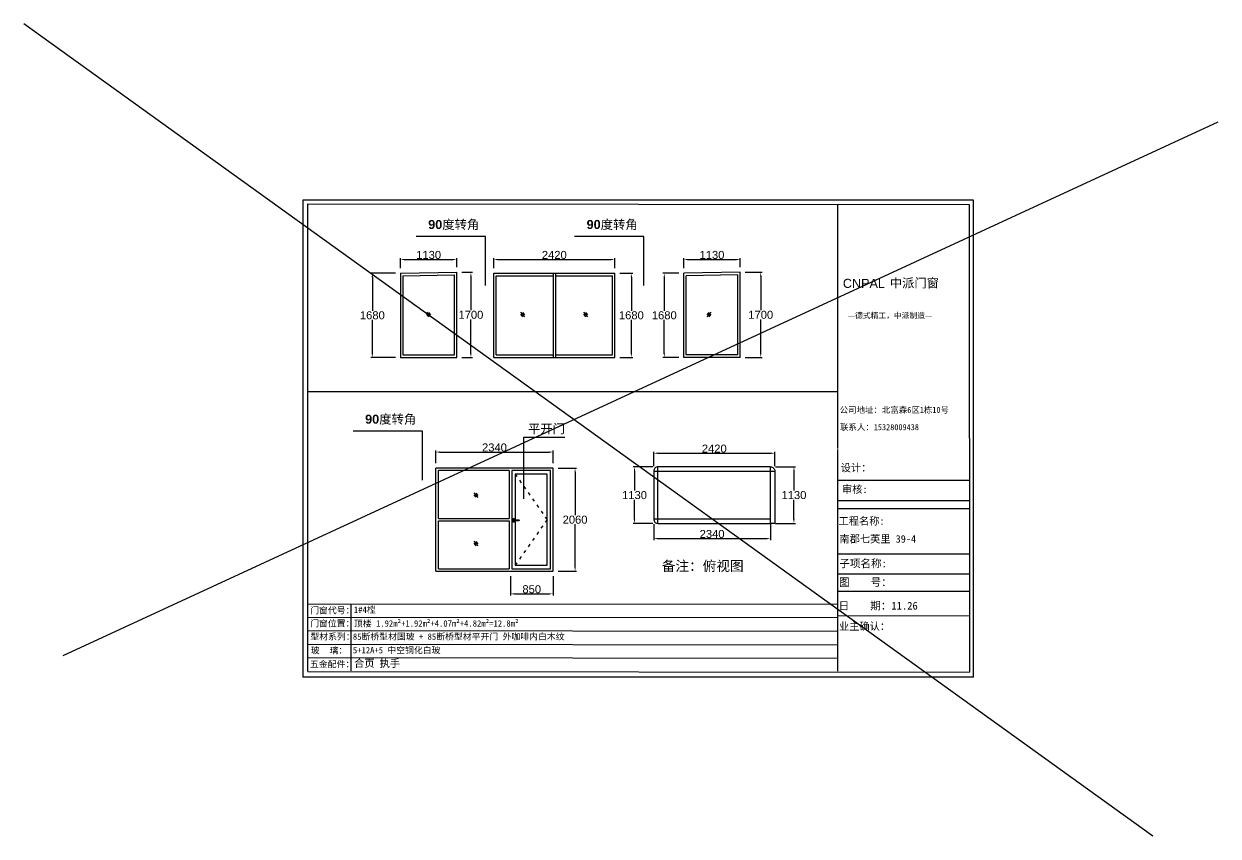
# Model space of a CAD drawing. Header units: inches. Extents: x -138455 to 599497, y -747149 to 13167.
# Drawn here: x 123619 to 147487, y -542100 to -525869 of the extents above; entities that cross this region are included whole.
import ezdxf

# ---------------------------------------------------------------- set-up
doc = ezdxf.new("R2010")
doc.units = ezdxf.units.IN
doc.header["$MEASUREMENT"] = 0
doc.header["$PDMODE"] = 35
doc.header["$PDSIZE"] = -3
doc.linetypes.add('ACAD_ISO03W100', pattern=[30, 12, -18])
doc.layers.add('0 @ 1', color=7, linetype='Continuous')
doc.styles.add('Annotative', font='arialbd.ttf')
doc.styles.add('MtXpl_', font='')
doc.styles.get("Standard").update_dxf_attribs({"font": 'arial.ttf'})
doc.styles.get('MtXpl_').set_extended_font_data('SimSun')
doc.dimstyles.get("Standard").update_dxf_attribs({"dimtxt": 80, "dimasz": 70, "dimexe": 40, "dimexo": 80, "dimgap": 0, "dimtad": 1, "dimtih": 1, "dimtoh": 1, "dimdec": 0, "dimzin": 0, "dimdsep": 46, "dimtxsty": 'Standard', "dimcen": 0.09, "dimadec": 0, "dimazin": 0, "dimtfac": 1, "dimtdec": 0, "dimtofl": 0, "dimtmove": 0, "dimatfit": 3, "dimfxl": 0, "dimtolj": 1, "dimtzin": 0, "dimarcsym": 0})

# ---------------------------------------------------------------- blocks, each defined once
blk = doc.blocks.new('*D2349')
at = {"color": 0, "lineweight": -2, "transparency": 16777216}
for p, q in [((131043, -530853), (130553, -530853)), ((130583, -530933), (130583, -531602)), ((130583, -532453), (130583, -531785)), ((131043, -532533), (130553, -532533))]:
    blk.add_line(p, q, dxfattribs=at)
at = {"color": 0, "transparency": 16777216}
for points in [[(130569, -530933), (130596, -530933), (130583, -530853)], [(130569, -532453), (130596, -532453), (130583, -532533)]]:
    blk.add_solid(points, dxfattribs=at)
at = {"layer": 'Defpoints', "color": 0, "transparency": 16777216}
for p in [(131143, -530853), (130583, -532533), (131143, -532533)]:
    blk.add_point(p, dxfattribs=at)
at = {"color": 0, "transparency": 16777216, "insert": (130583, -531693), "char_height": 160, "attachment_point": 5}
blk.add_mtext('\\A1;1680', dxfattribs=at)
blk = doc.blocks.new('*D2350')
at = {"color": 0, "lineweight": -2, "transparency": 16777216}
for p, q in [((132373, -530833), (132583, -530833)), ((132553, -530913), (132553, -531592)), ((132553, -532453), (132553, -531775)), ((132373, -532533), (132583, -532533))]:
    blk.add_line(p, q, dxfattribs=at)
at = {"color": 0, "transparency": 16777216}
for points in [[(132540, -530913), (132566, -530913), (132553, -530833)], [(132540, -532453), (132566, -532453), (132553, -532533)]]:
    blk.add_solid(points, dxfattribs=at)
at = {"layer": 'Defpoints', "color": 0, "transparency": 16777216}
for p in [(132273, -530833), (132273, -532533), (132553, -532533)]:
    blk.add_point(p, dxfattribs=at)
at = {"color": 0, "transparency": 16777216, "insert": (132553, -531683), "char_height": 160, "attachment_point": 5}
blk.add_mtext('\\A1;1700', dxfattribs=at)
blk = doc.blocks.new('123as')
at = {"color": 0}
for p, q in [((90189, 51387), (90252, 51462)), ((90194, 51330), (90312, 51470)), ((90251, 51335), (90314, 51410))]:
    blk.add_line(p, q, dxfattribs=at)
blk = doc.blocks.new('*D2351')
at = {"color": 0, "lineweight": -2, "transparency": 16777216}
for p, q in [((135530, -530853), (135790, -530853)), ((135760, -530933), (135760, -531602)), ((135760, -532453), (135760, -531785)), ((135530, -532533), (135790, -532533))]:
    blk.add_line(p, q, dxfattribs=at)
at = {"color": 0, "transparency": 16777216}
for points in [[(135746, -530933), (135773, -530933), (135760, -530853)], [(135746, -532453), (135773, -532453), (135760, -532533)]]:
    blk.add_solid(points, dxfattribs=at)
at = {"layer": 'Defpoints', "color": 0, "transparency": 16777216}
for p in [(135430, -530853), (135430, -532533), (135760, -532533)]:
    blk.add_point(p, dxfattribs=at)
at = {"color": 0, "transparency": 16777216, "insert": (135760, -531693), "char_height": 160, "attachment_point": 5}
blk.add_mtext('\\A1;1680', dxfattribs=at)
blk = doc.blocks.new('*D2352')
at = {"color": 0, "lineweight": -2, "transparency": 16777216}
for p, q in [((136706, -530853), (136388, -530853)), ((136418, -530933), (136418, -531602)), ((136418, -532453), (136418, -531785)), ((136706, -532533), (136388, -532533))]:
    blk.add_line(p, q, dxfattribs=at)
at = {"color": 0, "transparency": 16777216}
for points in [[(136405, -530933), (136431, -530933), (136418, -530853)], [(136405, -532453), (136431, -532453), (136418, -532533)]]:
    blk.add_solid(points, dxfattribs=at)
at = {"layer": 'Defpoints', "color": 0, "transparency": 16777216}
for p in [(136806, -530853), (136418, -532533), (136806, -532533)]:
    blk.add_point(p, dxfattribs=at)
at = {"color": 0, "transparency": 16777216, "insert": (136418, -531693), "char_height": 160, "attachment_point": 5}
blk.add_mtext('\\A1;1680', dxfattribs=at)
blk = doc.blocks.new('*D2353')
at = {"color": 0, "lineweight": -2, "transparency": 16777216}
for p, q in [((138036, -530833), (138376, -530833)), ((138346, -530913), (138346, -531592)), ((138346, -532453), (138346, -531775)), ((138036, -532533), (138376, -532533))]:
    blk.add_line(p, q, dxfattribs=at)
at = {"color": 0, "transparency": 16777216}
for points in [[(138332, -530913), (138359, -530913), (138346, -530833)], [(138332, -532453), (138359, -532453), (138346, -532533)]]:
    blk.add_solid(points, dxfattribs=at)
at = {"layer": 'Defpoints', "color": 0, "transparency": 16777216}
for p in [(137936, -530833), (137936, -532533), (138346, -532533)]:
    blk.add_point(p, dxfattribs=at)
at = {"color": 0, "transparency": 16777216, "insert": (138346, -531683), "char_height": 160, "attachment_point": 5}
blk.add_mtext('\\A1;1700', dxfattribs=at)
blk = doc.blocks.new('*D2354')
at = {"color": 0, "lineweight": -2, "transparency": 16777216}
for p, q in [((134294, -534747), (134665, -534747)), ((134635, -534827), (134635, -535685)), ((134635, -536727), (134635, -535868)), ((134294, -536807), (134665, -536807))]:
    blk.add_line(p, q, dxfattribs=at)
at = {"color": 0, "transparency": 16777216}
for points in [[(134622, -534827), (134648, -534827), (134635, -534747)], [(134622, -536727), (134648, -536727), (134635, -536807)]]:
    blk.add_solid(points, dxfattribs=at)
at = {"layer": 'Defpoints', "color": 0, "transparency": 16777216}
for p in [(134194, -534747), (134194, -536807), (134635, -536807)]:
    blk.add_point(p, dxfattribs=at)
at = {"color": 0, "transparency": 16777216, "insert": (134635, -535777), "char_height": 160, "attachment_point": 5}
blk.add_mtext('\\A1;2060', dxfattribs=at)
blk = doc.blocks.new('*D2355')
at = {"color": 0, "lineweight": -2, "transparency": 16777216}
for p, q in [((131854, -534647), (131854, -534396)), ((134194, -534647), (134194, -534396)), ((131934, -534426), (134114, -534426))]:
    blk.add_line(p, q, dxfattribs=at)
at = {"color": 0, "transparency": 16777216}
for points in [[(131934, -534412), (131934, -534439), (131854, -534426)], [(134114, -534412), (134114, -534439), (134194, -534426)]]:
    blk.add_solid(points, dxfattribs=at)
at = {"layer": 'Defpoints', "color": 0, "transparency": 16777216}
for p in [(134194, -534426), (131854, -534747), (134194, -534747)]:
    blk.add_point(p, dxfattribs=at)
at = {"color": 0, "transparency": 16777216, "insert": (133024, -534334), "char_height": 160, "attachment_point": 5}
blk.add_mtext('\\A1;2340', dxfattribs=at)
blk = doc.blocks.new('*D2356')
at = {"color": 0, "lineweight": -2, "transparency": 16777216}
for p, q in [((133344, -536907), (133344, -537289)), ((134194, -536907), (134194, -537289)), ((133424, -537259), (134114, -537259))]:
    blk.add_line(p, q, dxfattribs=at)
at = {"color": 0, "transparency": 16777216}
for points in [[(133424, -537246), (133424, -537272), (133344, -537259)], [(134114, -537246), (134114, -537272), (134194, -537259)]]:
    blk.add_solid(points, dxfattribs=at)
at = {"layer": 'Defpoints', "color": 0, "transparency": 16777216}
for p in [(133344, -536807), (134194, -536807), (134194, -537259)]:
    blk.add_point(p, dxfattribs=at)
at = {"color": 0, "transparency": 16777216, "insert": (133769, -537167), "char_height": 160, "attachment_point": 5}
blk.add_mtext('\\A1;850', dxfattribs=at)
blk = doc.blocks.new('dzcs')
blk.add_lwpolyline([(142096, -3328), (142196, -3328, 0.414214), (142206, -3318), (142206, -3318, 0.414214), (142196, -3308), (142096, -3308, 0.414214), (142086, -3318), (142086, -3318, 0.414214)], format="xyb", close=True)
blk.add_lwpolyline([(142182, -3328), (142182, -3342, 0.414214), (142196, -3355), (142196, -3355, 0.414214), (142209, -3342), (142209, -3294, 0.414214), (142196, -3280), (142196, -3280, 0.414214), (142182, -3294), (142182, -3308)], format="xyb")
blk = doc.blocks.new('*D2367')
at = {"color": 0, "lineweight": -2, "transparency": 16777216}
for p, q in [((136207, -535866), (136207, -536185)), ((138542, -535866), (138542, -536185)), ((136287, -536155), (138462, -536155))]:
    blk.add_line(p, q, dxfattribs=at)
at = {"color": 0, "transparency": 16777216}
for points in [[(136287, -536142), (136287, -536168), (136207, -536155)], [(138462, -536142), (138462, -536168), (138542, -536155)]]:
    blk.add_solid(points, dxfattribs=at)
at = {"layer": 'Defpoints', "color": 0, "transparency": 16777216}
for p in [(136207, -535766), (138542, -535766), (138542, -536155)]:
    blk.add_point(p, dxfattribs=at)
at = {"color": 0, "transparency": 16777216, "insert": (137374, -536063), "char_height": 160, "attachment_point": 5}
blk.add_mtext('\\A1;2340', dxfattribs=at)
blk = doc.blocks.new('*D2368')
at = {"color": 0, "lineweight": -2, "transparency": 16777216}
for p, q in [((136207, -534706), (136207, -534419)), ((138627, -534706), (138627, -534419)), ((136287, -534449), (138547, -534449))]:
    blk.add_line(p, q, dxfattribs=at)
at = {"color": 0, "transparency": 16777216}
for points in [[(136287, -534435), (136287, -534462), (136207, -534449)], [(138547, -534435), (138547, -534462), (138627, -534449)]]:
    blk.add_solid(points, dxfattribs=at)
at = {"layer": 'Defpoints', "color": 0, "transparency": 16777216}
for p in [(138627, -534449), (136207, -534806), (138627, -534806)]:
    blk.add_point(p, dxfattribs=at)
at = {"color": 0, "transparency": 16777216, "insert": (137417, -534357), "char_height": 160, "attachment_point": 5}
blk.add_mtext('\\A1;2420', dxfattribs=at)
blk = doc.blocks.new('*D2369')
at = {"color": 0, "lineweight": -2, "transparency": 16777216}
for p, q in [((138642, -534721), (139040, -534721)), ((139010, -534801), (139010, -535194)), ((139010, -535771), (139010, -535378)), ((138642, -535851), (139040, -535851))]:
    blk.add_line(p, q, dxfattribs=at)
at = {"color": 0, "transparency": 16777216}
for points in [[(138997, -534801), (139023, -534801), (139010, -534721)], [(138997, -535771), (139023, -535771), (139010, -535851)]]:
    blk.add_solid(points, dxfattribs=at)
at = {"layer": 'Defpoints', "color": 0, "transparency": 16777216}
for p in [(138542, -534721), (138542, -535851), (139010, -535851)]:
    blk.add_point(p, dxfattribs=at)
at = {"color": 0, "transparency": 16777216, "insert": (139010, -535286), "char_height": 160, "attachment_point": 5}
blk.add_mtext('\\A1;1130', dxfattribs=at)
blk = doc.blocks.new('*D2370')
at = {"color": 0, "lineweight": -2, "transparency": 16777216}
for p, q in [((136192, -534721), (135793, -534721)), ((135823, -534801), (135823, -535194)), ((135823, -535771), (135823, -535378)), ((136192, -535851), (135793, -535851))]:
    blk.add_line(p, q, dxfattribs=at)
at = {"color": 0, "transparency": 16777216}
for points in [[(135810, -534801), (135837, -534801), (135823, -534721)], [(135810, -535771), (135837, -535771), (135823, -535851)]]:
    blk.add_solid(points, dxfattribs=at)
at = {"layer": 'Defpoints', "color": 0, "transparency": 16777216}
for p in [(136292, -534721), (135823, -535851), (136292, -535851)]:
    blk.add_point(p, dxfattribs=at)
at = {"color": 0, "transparency": 16777216, "insert": (135823, -535286), "char_height": 160, "attachment_point": 5}
blk.add_mtext('\\A1;1130', dxfattribs=at)
blk = doc.blocks.new('*D2371')
at = {"color": 0, "lineweight": -2, "transparency": 16777216}
for p, q in [((131143, -530753), (131143, -530548)), ((131223, -530578), (132193, -530578)), ((132273, -530733), (132273, -530548))]:
    blk.add_line(p, q, dxfattribs=at)
at = {"color": 0, "transparency": 16777216}
for points in [[(131223, -530565), (131223, -530592), (131143, -530578)], [(132193, -530565), (132193, -530592), (132273, -530578)]]:
    blk.add_solid(points, dxfattribs=at)
at = {"layer": 'Defpoints', "color": 0, "transparency": 16777216}
for p in [(132273, -530578), (132273, -530833), (131143, -530853)]:
    blk.add_point(p, dxfattribs=at)
at = {"color": 0, "transparency": 16777216, "insert": (131708, -530487), "char_height": 160, "attachment_point": 5}
blk.add_mtext('\\A1;1130', dxfattribs=at)
blk = doc.blocks.new('*D2372')
at = {"color": 0, "lineweight": -2, "transparency": 16777216}
for p, q in [((133010, -530753), (133010, -530548)), ((133090, -530578), (135350, -530578)), ((135430, -530753), (135430, -530548))]:
    blk.add_line(p, q, dxfattribs=at)
at = {"color": 0, "transparency": 16777216}
for points in [[(133090, -530565), (133090, -530592), (133010, -530578)], [(135350, -530565), (135350, -530592), (135430, -530578)]]:
    blk.add_solid(points, dxfattribs=at)
at = {"layer": 'Defpoints', "color": 0, "transparency": 16777216}
for p in [(135430, -530578), (133010, -530853), (135430, -530853)]:
    blk.add_point(p, dxfattribs=at)
at = {"color": 0, "transparency": 16777216, "insert": (134220, -530487), "char_height": 160, "attachment_point": 5}
blk.add_mtext('\\A1;2420', dxfattribs=at)
blk = doc.blocks.new('*D2373')
at = {"color": 0, "lineweight": -2, "transparency": 16777216}
for p, q in [((136806, -530753), (136806, -530548)), ((136886, -530578), (137856, -530578)), ((137936, -530733), (137936, -530548))]:
    blk.add_line(p, q, dxfattribs=at)
at = {"color": 0, "transparency": 16777216}
for points in [[(136886, -530565), (136886, -530592), (136806, -530578)], [(137856, -530565), (137856, -530592), (137936, -530578)]]:
    blk.add_solid(points, dxfattribs=at)
at = {"layer": 'Defpoints', "color": 0, "transparency": 16777216}
for p in [(137936, -530578), (137936, -530833), (136806, -530853)]:
    blk.add_point(p, dxfattribs=at)
at = {"color": 0, "transparency": 16777216, "insert": (137371, -530487), "char_height": 160, "attachment_point": 5}
blk.add_mtext('\\A1;1130', dxfattribs=at)

msp = doc.modelspace()

# ---------------------------------------------------------------- linework, layer by layer
for p, q in [((146180.7, -542099.8), (123618.6, -525869.2)), ((124402.6, -538488.2), (147487.4, -527827.3)), ((129192.4, -529394.3), (129192.4, -534464.6)), ((142597.9, -529394.3), (129192.4, -529394.3)), ((142597.9, -534474.1), (142597.9, -529394.3)), ((129292.3, -538811.9), (129292.4, -529465.2)), ((129292.4, -529465.2), (142514, -529478.3)), ((139880, -529478.3), (139879.9, -534357.1)), ((142514, -529478.3), (142517.6, -538821.2)), ((131143.1, -530853.3), (132273.1, -530833.3)), ((132273.1, -532533.3), (132273.1, -530833.3)), ((137935.6, -530833.3), (136805.6, -530853.3)), ((137935.6, -532533.3), (137935.6, -530833.3)), ((131143.1, -530853.3), (131143.1, -532533.3)), ((131193.1, -530902.4), (132223.1, -530884.2)), ((131193.1, -530902.4), (131193.1, -532483.3)), ((132223.1, -532483.3), (132223.1, -530884.2)), ((133010.1, -532533.3), (133010.1, -530853.3)), ((133010.1, -530853.3), (135430.1, -530853.3)), ((133060.1, -530903.3), (134195.1, -530903.3)), ((133060.1, -532483.3), (133060.1, -530903.3)), ((134195.1, -530853.3), (134195.1, -532533.3)), ((134245.1, -530853.3), (134245.1, -532533.3)), ((134245.1, -530903.3), (135380.1, -530903.3)), ((135380.1, -532483.3), (135380.1, -530903.3)), ((135430.1, -532533.3), (135430.1, -530853.3)), ((136805.6, -532533.3), (136805.6, -530853.3)), ((137885.6, -530884.2), (136855.6, -530902.4)), ((136855.6, -532483.3), (136855.6, -530902.4)), ((137885.6, -532483.3), (137885.6, -530884.2)), ((131193.1, -532483.3), (132223.1, -532483.3)), ((133060.1, -532483.3), (134195.1, -532483.3)), ((134245.1, -532483.3), (135380.1, -532483.3)), ((137885.6, -532483.3), (136855.6, -532483.3)), ((131143.1, -532533.3), (132273.1, -532533.3)), ((133010.1, -532533.3), (135430.1, -532533.3)), ((137935.6, -532533.3), (136805.6, -532533.3)), ((129292.3, -533218.3), (139879.9, -533218.3)), ((139880, -534372.6), (139879.9, -538804.4)), ((129192.4, -534464.6), (129192.4, -538921.3)), ((142597.9, -538921.3), (142597.9, -534474.1)), ((131854.1, -536806.5), (131854.1, -534746.5)), ((134194.1, -534746.5), (131854.1, -534746.5)), ((133319.1, -534796.5), (131904.1, -534796.5)), ((131904.1, -535751.5), (131904.1, -534796.5)), ((133319.1, -534796.5), (133319.1, -535751.5)), ((134144.1, -534796.5), (133369.1, -534796.5)), ((133369.1, -534796.5), (133369.1, -536756.5)), ((134074.1, -534866.5), (133439.1, -534866.5)), ((133439.1, -534866.5), (133439.1, -536686.5)), ((134074.1, -536686.5), (134074.1, -534866.5)), ((134144.1, -536756.5), (134144.1, -534796.5)), ((134194.1, -536806.5), (134194.1, -534746.5)), ((139880, -534983.9), (142514, -534983.9)), ((139879.9, -535390.2), (142513.9, -535390.2)), ((139879.9, -535551.2), (142515.4, -535550.5)), ((131904.1, -535751.5), (133319.1, -535751.5)), ((131904.1, -536756.5), (131904.1, -535801.5)), ((131904.1, -535801.5), (133319.1, -535801.5)), ((133319.1, -535801.5), (133319.1, -536756.5)), ((139879.9, -536458.7), (142515.5, -536458)), ((131854.1, -536806.5), (134194.1, -536806.5)), ((131904.1, -536756.5), (133319.1, -536756.5)), ((133369.1, -536756.5), (134144.1, -536756.5)), ((133439.1, -536686.5), (134074.1, -536686.5)), ((139879.9, -536857), (142515.6, -536856.3)), ((139879.9, -537204.4), (142515.7, -537203.7)), ((129292.3, -537454.9), (139879.9, -537466.1)), ((130152.2, -537455.9), (130152.5, -538797.1)), ((129292.3, -537722.3), (139879.9, -537733.6)), ((139879.9, -537694.8), (142515.8, -537694.1)), ((129292.3, -537991.6), (139879.9, -538002.9)), ((129292.3, -538263), (139879.9, -538274.3)), ((129292.3, -538527.9), (139879.9, -538541.2)), ((142597.9, -538921.3), (129192.4, -538921.3)), ((129292.3, -538811.9), (142517.6, -538821.2))]:
    msp.add_line(p, q)
at = {"linetype": 'ACAD_ISO03W100', "ltscale": 5}
msp.add_lwpolyline([(133439.1, -534866.5), (134074.1, -535776.5), (133439.1, -536686.5)], dxfattribs=at)
msp.add_lwpolyline([(136291.8, -535851), (136291.8, -534721), (136291.8, -534721, 0.4142136), (136206.8, -534806), (136206.8, -535766)], format="xyb")
for points in [[(136206.8, -534806), (138626.8, -534806)], [(138541.8, -534721), (136291.8, -534721)]]:
    msp.add_lwpolyline(points)
for points in [[(138626.8, -535851), (138541.8, -535851), (138541.8, -534721), (138541.8, -534721, -0.4142136), (138626.8, -534806)], [(136206.8, -535766, 0.4142136), (136291.8, -535851), (138541.8, -535851), (138541.8, -535766)]]:
    msp.add_lwpolyline(points, format="xyb", close=True)

# ---------------------------------------------------------------- block references
at = {"yscale": 0.6684526412304121, "zscale": 0.6684526412304121}
for p, xscale in [((192042.4, -566035.7), -0.6684526412304121), ((193919.4, -566035.7), -0.6684526412304121), ((195179.9, -566035.7), -0.6684526412304121), ((76987.7, -566035.7), 0.6684526412304121), ((192987, -569643.4), -0.6684526412304121), ((192987, -570610.9), -0.6684526412304121)]:
    msp.add_blockref('123as', p, dxfattribs=dict(at, xscale=xscale))
at = {"xscale": -1}
msp.add_blockref('dzcs', (275602.3, -532469.7), dxfattribs=at)

# ---------------------------------------------------------------- texts
msp.add_text('CNPAL', height=180.36).set_placement((139987.8, -531144.7))
at = {"style": 'MtXpl_'}
for s, height, p in [('中派门窗', 180.36, (140924.3, -531137.2)), ('—德式精工，中派制造—', 110.99, (140082.1, -531752.6)), ('公司地址：北富森6区1栋10号', 120.577, (139923.7, -533643.3)), ('联系人：15328009438', 120.577, (139930.3, -533988)), ('设计：', 149.85, (139944, -534814)), ('审核:', 149.85, (139969.9, -535244.5)), ('工程名称:', 149.85, (139901.1, -535877.8)), ('南郡七英里 39-4', 149.85, (139918.5, -536235.9)), ('子项名称:', 154.84, (139916.7, -536728.7)), ('图    号：', 154.84, (139909.3, -537104.2)), ('日    期：11.26', 154.844, (139902.2, -537573.5)), ('业主确认：', 149.85, (139908.8, -537981.8))]:
    msp.add_text(s, height=height, dxfattribs=at).set_placement(p)
at = {"layer": '0 @ 1', "style": 'Annotative'}
for s, p in [('门窗代号：', (129339, -537652)), ('门窗位置：', (129339, -537912.6)), ('型材系列：', (129344.3, -538176)), ('玻    璃：', (129353.2, -538452.1)), ('五金配件：', (129335.9, -538727.2))]:
    msp.add_text(s, height=126.53, dxfattribs=at).set_placement(p)
at = {"layer": '0 @ 1', "attachment_point": 1, "style": 'Annotative'}
for s, width, heights, insert, char_height in [('90{\\fSimSun|b1|i0|c134|p2;度转角}', 1732.5, [0], (131699.6, -529787.3), 180.693), ('90{\\fSimSun|b1|i0|c134|p2;度转角}', 1732.5, [0], (134865.6, -529787.3), 180.693), ('90{\\fSimSun|b1|i0|c134|p2;度转角}', 1732.5, [0], (130439.2, -533677.5), 180.693), ('{\\fSimSun|b1|i0|c134|p2;平开门}', 1732.5, [0], (133694.6, -533868.5), 180.693), ('{\\fSimSun|b1|i0|c134|p2;备注：俯视图}', 2543.517, [0], (136367.3, -536601.2), 200), ('{\\fSimSun|b1|i0|c134|p2;1#4樘}', 4396.385, [0], (130215.2, -537512.5), 126.534), ('{\\fSimSun|b1|i0|c134|p2;顶楼 1.92m²+1.92m²+4.07m²+4.82m²=12.8m²}', 4396.385, [0], (130215.3, -537787.6), 126.534), ('{\\fSimSun|b1|i0|c134|p2;85断桥型材固玻 + 85断桥型材平开门 外咖啡内白木纹}', 4396.385, [0], (130194.2, -538049.5), 126.534), ('{\\fSimSun|b1|i0|c134|p2;5+12A+5 中空钢化白玻 }', 4396.385, [0], (130194.3, -538320.9), 126.534), ('{\\fSimSun|b1|i0|c134|p2;合页 执手 }', 4396.385, [175.9], (130218.2, -538571.5), 150)]:
    msp.add_mtext_dynamic_manual_height_columns(s, width=width, gutter_width=903.5, heights=heights, dxfattribs=dict(at, insert=insert, char_height=char_height))

# ---------------------------------------------------------------- dimensions: what is measured, and where the dimension line sits
for base, p1, p2, picture, middle in [((132273.1, -530578.3), (131143.1, -530853.3), (132273.1, -530833.3), '*D2371', (131708.1, -530486.5)), ((135430.1, -530578.3), (133010.1, -530853.3), (135430.1, -530853.3), '*D2372', (134220.1, -530486.6)), ((137935.6, -530578.3), (136805.6, -530853.3), (137935.6, -530833.3), '*D2373', (137370.6, -530486.5)), ((134194.1, -534425.5), (131854.1, -534746.5), (134194.1, -534746.5), '*D2355', (133024.1, -534333.8)), ((138626.8, -534448.5), (136206.8, -534806), (138626.8, -534806), '*D2368', (137416.8, -534356.8)), ((134194.1, -537259), (133344.1, -536806.5), (134194.1, -536806.5), '*D2356', (133769.1, -537167.3))]:
    dim = msp.add_linear_dim(base=base, p1=p1, p2=p2, dimstyle='Standard', override={"dimtxt": 160, "dimasz": 80, "dimexe": 30, "dimexo": 100, "dimgap": 10, "dimfxl": 100})
    dim.commit()
    dim.dimension.update_dxf_attribs({"geometry": picture, "text_midpoint": middle})
dim = msp.add_linear_dim(base=(132553.1, -532533.3), p1=(132273.1, -530833.3), p2=(132273.1, -532533.3), angle=90, dimstyle='Standard', override={"dimtxt": 160, "dimasz": 80, "dimexe": 30, "dimexo": 100, "dimgap": 10, "dimfxl": 100})
dim.commit()
dim.dimension.update_dxf_attribs({"geometry": '*D2350', "text_midpoint": (132553.1, -531683.3), "dimtype": 160})
for base, p1, p2, picture, middle in [((138345.6, -532533.3), (137935.6, -530833.3), (137935.6, -532533.3), '*D2353', (138345.6, -531683.3)), ((130582.6, -532533.3), (131143.1, -530853.3), (131143.1, -532533.3), '*D2349', (130582.6, -531693.3)), ((135759.6, -532533.3), (135430.1, -530853.3), (135430.1, -532533.3), '*D2351', (135759.6, -531693.3)), ((136418.1, -532533.3), (136805.6, -530853.3), (136805.6, -532533.3), '*D2352', (136418.1, -531693.3)), ((134635.1, -536806.5), (134194.1, -534746.5), (134194.1, -536806.5), '*D2354', (134635.1, -535776.5)), ((135823.5, -535851), (136291.8, -534721), (136291.8, -535851), '*D2370', (135823.5, -535286)), ((139010.1, -535851), (138541.8, -534721), (138541.8, -535851), '*D2369', (139010.1, -535286))]:
    dim = msp.add_linear_dim(base=base, p1=p1, p2=p2, angle=90, dimstyle='Standard', override={"dimtxt": 160, "dimasz": 80, "dimexe": 30, "dimexo": 100, "dimgap": 10, "dimfxl": 100})
    dim.commit()
    dim.dimension.update_dxf_attribs({"geometry": picture, "text_midpoint": middle})
dim = msp.add_linear_dim(base=(138541.8, -536155), p1=(136206.8, -535766), p2=(138541.8, -535766), text='2340', dimstyle='Standard', override={"dimtxt": 160, "dimasz": 80, "dimexe": 30, "dimexo": 100, "dimgap": 10, "dimfxl": 100})
dim.commit()
dim.dimension.update_dxf_attribs({"geometry": '*D2367', "text_midpoint": (137374.3, -536063.3)})

# ---------------------------------------------------------------- leaders
for points in [[(132843.6, -531097.8), (132843.6, -530120.3), (131458.6, -530120.3)], [(136009.6, -531097.8), (136009.6, -530120.3), (134624.6, -530120.3)], [(131583.1, -534988), (131583.1, -534010.5), (130198.1, -534010.5)], [(133611.6, -535363), (133611.6, -534128.5), (134431.6, -534128.5)]]:
    msp.add_leader(points, dimstyle='Standard', override={"dimtxt": 160, "dimasz": 80, "dimexe": 30, "dimexo": 100, "dimgap": 10, "dimtad": 0, "dimfxl": 100})

doc.saveas('drawing.dxf')
